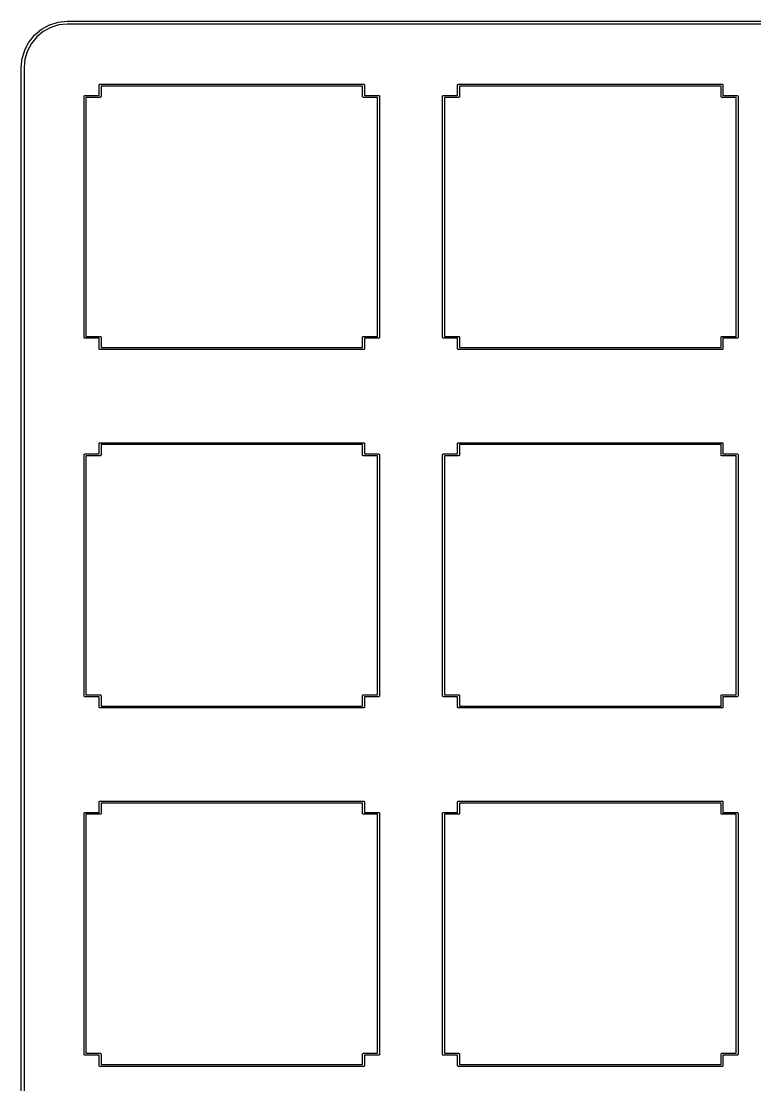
# Model space of a CAD drawing. Extents: x 1.1 to 12.4, y -4.9 to -1.1.
# Drawn here: x 1.06 to 2.594, y -3.316 to -1.091 of the extents above; entities that cross this region are included whole.
import ezdxf

# ---------------------------------------------------------------- set-up
doc = ezdxf.new("R2010")
doc.units = 0
doc.header["$MEASUREMENT"] = 0
doc.layers.add('BLACK', color=7, linetype='CONTINUOUS')

msp = doc.modelspace()

# ---------------------------------------------------------------- linework, layer by layer
at = {"layer": 'BLACK', "linetype": 'CONTINUOUS'}
for p, q in [((1.08785, -1.11917), (1.10194, -1.1075)), ((1.10548, -1.11224), (1.09183, -1.12353)), ((1.10194, -1.1075), (1.10198, -1.10748)), ((1.10198, -1.10748), (1.1022, -1.10733)), ((1.1022, -1.10733), (1.10242, -1.10718)), ((1.10242, -1.10718), (1.11852, -1.09848)), ((1.12107, -1.10381), (1.10548, -1.11224)), ((1.11852, -1.09848), (1.11855, -1.09846)), ((1.11855, -1.09846), (1.1188, -1.09836)), ((1.1188, -1.09836), (1.11905, -1.09825)), ((1.11905, -1.09825), (1.13653, -1.09284)), ((1.138, -1.09857), (1.12107, -1.10381)), ((1.13653, -1.09284), (1.13657, -1.09283)), ((1.13657, -1.09283), (1.13683, -1.09278)), ((1.13683, -1.09278), (1.13709, -1.09273)), ((1.13709, -1.09273), (1.15529, -1.09082)), ((1.15576, -1.0967), (1.138, -1.09857)), ((1.15529, -1.09082), (1.15533, -1.09081)), ((1.15533, -1.09081), (1.15546, -1.09081)), ((1.15546, -1.09081), (1.15559, -1.0908)), ((1.15559, -1.0908), (1.1561, -1.0908)), ((1.15626, -1.0967), (1.15576, -1.0967)), ((1.1561, -1.0908), (1.15611, -1.0908)), ((1.15611, -1.0908), (12.3439, -1.0908)), ((12.3436, -1.0967), (1.15626, -1.0967)), ((1.06697, -1.15039), (1.07556, -1.13423)), ((1.07556, -1.13423), (1.07558, -1.1342)), ((1.07556, -1.13423), (1.07556, -1.13423)), ((1.07556, -1.13423), (1.07556, -1.13423)), ((1.07558, -1.1342), (1.07573, -1.13398)), ((1.07573, -1.13398), (1.07588, -1.13375)), ((1.07588, -1.13375), (1.08744, -1.11957)), ((1.09183, -1.12353), (1.08063, -1.13726)), ((1.08744, -1.11957), (1.08747, -1.11954)), ((1.08747, -1.11954), (1.08766, -1.11935)), ((1.08766, -1.11935), (1.08785, -1.11917)), ((1.06146, -1.16844), (1.06675, -1.15092)), ((1.06675, -1.15092), (1.06676, -1.15088)), ((1.06675, -1.15092), (1.06675, -1.15092)), ((1.06675, -1.15092), (1.06675, -1.15092)), ((1.06676, -1.15088), (1.06686, -1.15064)), ((1.06686, -1.15064), (1.06697, -1.15039)), ((1.07232, -1.15291), (1.0672, -1.16987)), ((1.08063, -1.13726), (1.07232, -1.15291)), ((1.05956, -1.18721), (1.06135, -1.169)), ((1.06135, -1.16896), (1.06141, -1.1687)), ((1.06135, -1.169), (1.06135, -1.16896)), ((1.06135, -1.169), (1.06135, -1.169)), ((1.06135, -1.169), (1.06135, -1.169)), ((1.06141, -1.1687), (1.06146, -1.16844)), ((1.0672, -1.16987), (1.06545, -1.18764)), ((1.05955, -1.18736), (1.05956, -1.18721)), ((1.05955, -4.8125), (1.05955, -1.18736)), ((1.05956, -1.18721), (1.05956, -1.18721)), ((1.06545, -1.18764), (1.06545, -4.81249)), ((1.22247, -1.22402), (1.22258, -1.22365)), ((1.22258, -1.22365), (1.22276, -1.22331)), ((1.22276, -1.22331), (1.22301, -1.22301)), ((1.22301, -1.22301), (1.22331, -1.22276)), ((1.22331, -1.22276), (1.22365, -1.22258)), ((1.22365, -1.22258), (1.22402, -1.22247)), ((1.22402, -1.22247), (1.22431, -1.22244)), ((1.22431, -1.22244), (1.22441, -1.22243)), ((1.22441, -1.22243), (1.22451, -1.22244)), ((1.22451, -1.22244), (1.77549, -1.22244)), ((1.77549, -1.22244), (1.77559, -1.22243)), ((1.77559, -1.22243), (1.77569, -1.22244)), ((1.77569, -1.22244), (1.77598, -1.22247)), ((1.77598, -1.22247), (1.77635, -1.22258)), ((1.77635, -1.22258), (1.77669, -1.22276)), ((1.77669, -1.22276), (1.77699, -1.22301)), ((1.77699, -1.22301), (1.77724, -1.22331)), ((1.77724, -1.22331), (1.77742, -1.22365)), ((1.77742, -1.22365), (1.77753, -1.22402)), ((1.97247, -1.22402), (1.97258, -1.22365)), ((1.97258, -1.22365), (1.97276, -1.22331)), ((1.97276, -1.22331), (1.97301, -1.22301)), ((1.97301, -1.22301), (1.97331, -1.22276)), ((1.97331, -1.22276), (1.97365, -1.22258)), ((1.97365, -1.22258), (1.97402, -1.22247)), ((1.97402, -1.22247), (1.97431, -1.22244)), ((1.97431, -1.22244), (1.97441, -1.22243)), ((1.97441, -1.22243), (1.97451, -1.22244)), ((1.97451, -1.22244), (2.52549, -1.22244)), ((2.52549, -1.22244), (2.52559, -1.22243)), ((2.52559, -1.22243), (2.52569, -1.22244)), ((2.52569, -1.22244), (2.52598, -1.22247)), ((2.52598, -1.22247), (2.52635, -1.22258)), ((2.52635, -1.22258), (2.52669, -1.22276)), ((2.52669, -1.22276), (2.52699, -1.22301)), ((2.52699, -1.22301), (2.52724, -1.22331)), ((2.52724, -1.22331), (2.52742, -1.22365)), ((2.52742, -1.22365), (2.52753, -1.22402)), ((1.22243, -1.22441), (1.22247, -1.22402)), ((1.22244, -1.22451), (1.22243, -1.22441)), ((1.22244, -1.24606), (1.22244, -1.22451)), ((1.22638, -1.22638), (1.22638, -1.24794)), ((1.77362, -1.22638), (1.22638, -1.22638)), ((1.77362, -1.24794), (1.77362, -1.22638)), ((1.77753, -1.22402), (1.77757, -1.22441)), ((1.77757, -1.22441), (1.77756, -1.22451)), ((1.77756, -1.22451), (1.77756, -1.24606)), ((1.97243, -1.22441), (1.97247, -1.22402)), ((1.97244, -1.22451), (1.97243, -1.22441)), ((1.97244, -1.24606), (1.97244, -1.22451)), ((1.97638, -1.22638), (1.97638, -1.24794)), ((2.52362, -1.22638), (1.97638, -1.22638)), ((2.52362, -1.24794), (2.52362, -1.22638)), ((2.52753, -1.22402), (2.52757, -1.22441)), ((2.52757, -1.22441), (2.52756, -1.22451)), ((2.52756, -1.22451), (2.52756, -1.24606)), ((1.19094, -1.24803), (1.19097, -1.24765)), ((1.19094, -1.24813), (1.19094, -1.24803)), ((1.19094, -1.75187), (1.19094, -1.24813)), ((1.19097, -1.24765), (1.19109, -1.24727)), ((1.19109, -1.24727), (1.19127, -1.24693)), ((1.19127, -1.24693), (1.19151, -1.24663)), ((1.19151, -1.24663), (1.19181, -1.24639)), ((1.19181, -1.24639), (1.19216, -1.2462)), ((1.19216, -1.2462), (1.19253, -1.24609)), ((1.19253, -1.24609), (1.19282, -1.24606)), ((1.19282, -1.24606), (1.19291, -1.24605)), ((1.19291, -1.24605), (1.19301, -1.24606)), ((1.19301, -1.24606), (1.22244, -1.24606)), ((1.22431, -1.25), (1.19488, -1.25)), ((1.19488, -1.25), (1.19488, -1.75)), ((1.22441, -1.25001), (1.22431, -1.25)), ((1.2248, -1.24997), (1.22441, -1.25001)), ((1.22517, -1.24986), (1.2248, -1.24997)), ((1.22551, -1.24968), (1.22517, -1.24986)), ((1.22581, -1.24943), (1.22551, -1.24968)), ((1.22605, -1.24913), (1.22581, -1.24943)), ((1.22624, -1.24879), (1.22605, -1.24913)), ((1.22635, -1.24842), (1.22624, -1.24879)), ((1.22638, -1.24813), (1.22635, -1.24842)), ((1.22638, -1.24794), (1.22639, -1.24803)), ((1.22639, -1.24803), (1.22638, -1.24813)), ((1.22638, -1.24813), (1.22638, -1.24813)), ((1.77361, -1.24803), (1.77362, -1.24794)), ((1.77365, -1.24842), (1.77361, -1.24803)), ((1.77376, -1.24879), (1.77365, -1.24842)), ((1.77395, -1.24913), (1.77376, -1.24879)), ((1.77419, -1.24943), (1.77395, -1.24913)), ((1.77449, -1.24968), (1.77419, -1.24943)), ((1.77483, -1.24986), (1.77449, -1.24968)), ((1.7752, -1.24997), (1.77483, -1.24986)), ((1.77559, -1.25001), (1.7752, -1.24997)), ((1.77569, -1.25), (1.77559, -1.25001)), ((1.80512, -1.25), (1.77569, -1.25)), ((1.77756, -1.24606), (1.80699, -1.24606)), ((1.80512, -1.75), (1.80512, -1.25)), ((1.80699, -1.24606), (1.80709, -1.24605)), ((1.80709, -1.24605), (1.80718, -1.24606)), ((1.80718, -1.24606), (1.80747, -1.24609)), ((1.80747, -1.24609), (1.80784, -1.2462)), ((1.80784, -1.2462), (1.80819, -1.24639)), ((1.80819, -1.24639), (1.80849, -1.24663)), ((1.80849, -1.24663), (1.80873, -1.24693)), ((1.80873, -1.24693), (1.80891, -1.24727)), ((1.80891, -1.24727), (1.80903, -1.24765)), ((1.80903, -1.24765), (1.80906, -1.24803)), ((1.80906, -1.24803), (1.80906, -1.24813)), ((1.80906, -1.24813), (1.80906, -1.75187)), ((1.94094, -1.24803), (1.94097, -1.24765)), ((1.94094, -1.24813), (1.94094, -1.24803)), ((1.94094, -1.75187), (1.94094, -1.24813)), ((1.94097, -1.24765), (1.94109, -1.24727)), ((1.94109, -1.24727), (1.94127, -1.24693)), ((1.94127, -1.24693), (1.94151, -1.24663)), ((1.94151, -1.24663), (1.94181, -1.24639)), ((1.94181, -1.24639), (1.94216, -1.2462)), ((1.94216, -1.2462), (1.94253, -1.24609)), ((1.94253, -1.24609), (1.94282, -1.24606)), ((1.94282, -1.24606), (1.94291, -1.24605)), ((1.94291, -1.24605), (1.94301, -1.24606)), ((1.94301, -1.24606), (1.97244, -1.24606)), ((1.97431, -1.25), (1.94488, -1.25)), ((1.94488, -1.25), (1.94488, -1.75)), ((1.97441, -1.25001), (1.97431, -1.25)), ((1.9748, -1.24997), (1.97441, -1.25001)), ((1.97517, -1.24986), (1.9748, -1.24997)), ((1.97551, -1.24968), (1.97517, -1.24986)), ((1.97581, -1.24943), (1.97551, -1.24968)), ((1.97605, -1.24913), (1.97581, -1.24943)), ((1.97624, -1.24879), (1.97605, -1.24913)), ((1.97635, -1.24842), (1.97624, -1.24879)), ((1.97638, -1.24813), (1.97635, -1.24842)), ((1.97638, -1.24794), (1.97639, -1.24803)), ((1.97639, -1.24803), (1.97638, -1.24813)), ((1.97638, -1.24813), (1.97638, -1.24813)), ((2.52361, -1.24803), (2.52362, -1.24794)), ((2.52365, -1.24842), (2.52361, -1.24803)), ((2.52376, -1.24879), (2.52365, -1.24842)), ((2.52395, -1.24913), (2.52376, -1.24879)), ((2.52419, -1.24943), (2.52395, -1.24913)), ((2.52449, -1.24968), (2.52419, -1.24943)), ((2.52483, -1.24986), (2.52449, -1.24968)), ((2.5252, -1.24997), (2.52483, -1.24986)), ((2.52559, -1.25001), (2.5252, -1.24997)), ((2.52569, -1.25), (2.52559, -1.25001)), ((2.55512, -1.25), (2.52569, -1.25)), ((2.52756, -1.24606), (2.55699, -1.24606)), ((2.55512, -1.75), (2.55512, -1.25)), ((2.55699, -1.24606), (2.55709, -1.24605)), ((2.55709, -1.24605), (2.55718, -1.24606)), ((2.55718, -1.24606), (2.55747, -1.24609)), ((2.55747, -1.24609), (2.55784, -1.2462)), ((2.55784, -1.2462), (2.55819, -1.24639)), ((2.55819, -1.24639), (2.55849, -1.24663)), ((2.55849, -1.24663), (2.55873, -1.24693)), ((2.55873, -1.24693), (2.55891, -1.24727)), ((2.55891, -1.24727), (2.55903, -1.24765)), ((2.55903, -1.24765), (2.55906, -1.24803)), ((2.55906, -1.24803), (2.55906, -1.24813)), ((2.55906, -1.24813), (2.55906, -1.75187)), ((1.19094, -1.75197), (1.19094, -1.75187)), ((1.19097, -1.75235), (1.19094, -1.75197)), ((1.19109, -1.75273), (1.19097, -1.75235)), ((1.19127, -1.75307), (1.19109, -1.75273)), ((1.19151, -1.75337), (1.19127, -1.75307)), ((1.19181, -1.75361), (1.19151, -1.75337)), ((1.19216, -1.7538), (1.19181, -1.75361)), ((1.19253, -1.75391), (1.19216, -1.7538)), ((1.19282, -1.75394), (1.19253, -1.75391)), ((1.19291, -1.75395), (1.19282, -1.75394)), ((1.19301, -1.75394), (1.19291, -1.75395)), ((1.22244, -1.75394), (1.19301, -1.75394)), ((1.19488, -1.75), (1.22431, -1.75)), ((1.22244, -1.77549), (1.22244, -1.75394)), ((1.22431, -1.75), (1.22441, -1.74999)), ((1.22441, -1.74999), (1.22451, -1.75)), ((1.22451, -1.75), (1.2248, -1.75003)), ((1.2248, -1.75003), (1.22517, -1.75014)), ((1.22517, -1.75014), (1.22551, -1.75032)), ((1.22551, -1.75032), (1.22581, -1.75057)), ((1.22581, -1.75057), (1.22605, -1.75087)), ((1.22605, -1.75087), (1.22624, -1.75121)), ((1.22624, -1.75121), (1.22635, -1.75158)), ((1.22635, -1.75158), (1.22639, -1.75197)), ((1.22639, -1.75197), (1.22638, -1.75206)), ((1.22638, -1.75206), (1.22638, -1.77362)), ((1.77361, -1.75197), (1.77365, -1.75158)), ((1.77362, -1.75207), (1.77361, -1.75197)), ((1.77362, -1.77362), (1.77362, -1.75207)), ((1.77365, -1.75158), (1.77376, -1.75121)), ((1.77376, -1.75121), (1.77395, -1.75087)), ((1.77395, -1.75087), (1.77419, -1.75057)), ((1.77419, -1.75057), (1.77449, -1.75032)), ((1.77449, -1.75032), (1.77483, -1.75014)), ((1.77483, -1.75014), (1.7752, -1.75003)), ((1.7752, -1.75003), (1.77549, -1.75)), ((1.77549, -1.75), (1.77559, -1.74999)), ((1.77559, -1.74999), (1.77569, -1.75)), ((1.77569, -1.75), (1.80512, -1.75)), ((1.80699, -1.75394), (1.77756, -1.75394)), ((1.77756, -1.75394), (1.77756, -1.77549)), ((1.80709, -1.75395), (1.80699, -1.75394)), ((1.80718, -1.75394), (1.80709, -1.75395)), ((1.80747, -1.75391), (1.80718, -1.75394)), ((1.80784, -1.7538), (1.80747, -1.75391)), ((1.80819, -1.75361), (1.80784, -1.7538)), ((1.80849, -1.75337), (1.80819, -1.75361)), ((1.80873, -1.75307), (1.80849, -1.75337)), ((1.80891, -1.75273), (1.80873, -1.75307)), ((1.80903, -1.75235), (1.80891, -1.75273)), ((1.80906, -1.75197), (1.80903, -1.75235)), ((1.80906, -1.75187), (1.80906, -1.75197)), ((1.94094, -1.75197), (1.94094, -1.75187)), ((1.94097, -1.75235), (1.94094, -1.75197)), ((1.94109, -1.75273), (1.94097, -1.75235)), ((1.94127, -1.75307), (1.94109, -1.75273)), ((1.94151, -1.75337), (1.94127, -1.75307)), ((1.94181, -1.75361), (1.94151, -1.75337)), ((1.94216, -1.7538), (1.94181, -1.75361)), ((1.94253, -1.75391), (1.94216, -1.7538)), ((1.94282, -1.75394), (1.94253, -1.75391)), ((1.94291, -1.75395), (1.94282, -1.75394)), ((1.94301, -1.75394), (1.94291, -1.75395)), ((1.97244, -1.75394), (1.94301, -1.75394)), ((1.94488, -1.75), (1.97431, -1.75)), ((1.97244, -1.77549), (1.97244, -1.75394)), ((1.97431, -1.75), (1.97441, -1.74999)), ((1.97441, -1.74999), (1.97451, -1.75)), ((1.97451, -1.75), (1.9748, -1.75003)), ((1.9748, -1.75003), (1.97517, -1.75014)), ((1.97517, -1.75014), (1.97551, -1.75032)), ((1.97551, -1.75032), (1.97581, -1.75057)), ((1.97581, -1.75057), (1.97605, -1.75087)), ((1.97605, -1.75087), (1.97624, -1.75121)), ((1.97624, -1.75121), (1.97635, -1.75158)), ((1.97635, -1.75158), (1.97639, -1.75197)), ((1.97639, -1.75197), (1.97638, -1.75206)), ((1.97638, -1.75206), (1.97638, -1.77362)), ((2.52361, -1.75197), (2.52365, -1.75158)), ((2.52362, -1.75207), (2.52361, -1.75197)), ((2.52362, -1.77362), (2.52362, -1.75207)), ((2.52365, -1.75158), (2.52376, -1.75121)), ((2.52376, -1.75121), (2.52395, -1.75087)), ((2.52395, -1.75087), (2.52419, -1.75057)), ((2.52419, -1.75057), (2.52449, -1.75032)), ((2.52449, -1.75032), (2.52483, -1.75014)), ((2.52483, -1.75014), (2.5252, -1.75003)), ((2.5252, -1.75003), (2.52549, -1.75)), ((2.52549, -1.75), (2.52559, -1.74999)), ((2.52559, -1.74999), (2.52569, -1.75)), ((2.52569, -1.75), (2.55512, -1.75)), ((2.55699, -1.75394), (2.52756, -1.75394)), ((2.52756, -1.75394), (2.52756, -1.77549)), ((2.55709, -1.75395), (2.55699, -1.75394)), ((2.55718, -1.75394), (2.55709, -1.75395)), ((2.55747, -1.75391), (2.55718, -1.75394)), ((2.55784, -1.7538), (2.55747, -1.75391)), ((2.55819, -1.75361), (2.55784, -1.7538)), ((2.55849, -1.75337), (2.55819, -1.75361)), ((2.55873, -1.75307), (2.55849, -1.75337)), ((2.55891, -1.75273), (2.55873, -1.75307)), ((2.55903, -1.75235), (2.55891, -1.75273)), ((2.55906, -1.75197), (2.55903, -1.75235)), ((2.55906, -1.75187), (2.55906, -1.75197)), ((1.22243, -1.77559), (1.22244, -1.77549)), ((1.22247, -1.77598), (1.22243, -1.77559)), ((1.22258, -1.77635), (1.22247, -1.77598)), ((1.22276, -1.77669), (1.22258, -1.77635)), ((1.22301, -1.77699), (1.22276, -1.77669)), ((1.22331, -1.77724), (1.22301, -1.77699)), ((1.22365, -1.77742), (1.22331, -1.77724)), ((1.22402, -1.77753), (1.22365, -1.77742)), ((1.22431, -1.77756), (1.22402, -1.77753)), ((1.22441, -1.77757), (1.22431, -1.77756)), ((1.22451, -1.77756), (1.22441, -1.77757)), ((1.77549, -1.77756), (1.22451, -1.77756)), ((1.22638, -1.77362), (1.77362, -1.77362)), ((1.77559, -1.77757), (1.77549, -1.77756)), ((1.77569, -1.77756), (1.77559, -1.77757)), ((1.77598, -1.77753), (1.77569, -1.77756)), ((1.77635, -1.77742), (1.77598, -1.77753)), ((1.77669, -1.77724), (1.77635, -1.77742)), ((1.77699, -1.77699), (1.77669, -1.77724)), ((1.77724, -1.77669), (1.77699, -1.77699)), ((1.77742, -1.77635), (1.77724, -1.77669)), ((1.77753, -1.77598), (1.77742, -1.77635)), ((1.77757, -1.77559), (1.77753, -1.77598)), ((1.77756, -1.77549), (1.77757, -1.77559)), ((1.97243, -1.77559), (1.97244, -1.77549)), ((1.97247, -1.77598), (1.97243, -1.77559)), ((1.97258, -1.77635), (1.97247, -1.77598)), ((1.97276, -1.77669), (1.97258, -1.77635)), ((1.97301, -1.77699), (1.97276, -1.77669)), ((1.97331, -1.77724), (1.97301, -1.77699)), ((1.97365, -1.77742), (1.97331, -1.77724)), ((1.97402, -1.77753), (1.97365, -1.77742)), ((1.97431, -1.77756), (1.97402, -1.77753)), ((1.97441, -1.77757), (1.97431, -1.77756)), ((1.97451, -1.77756), (1.97441, -1.77757)), ((2.52549, -1.77756), (1.97451, -1.77756)), ((1.97638, -1.77362), (2.52362, -1.77362)), ((2.52559, -1.77757), (2.52549, -1.77756)), ((2.52569, -1.77756), (2.52559, -1.77757)), ((2.52598, -1.77753), (2.52569, -1.77756)), ((2.52635, -1.77742), (2.52598, -1.77753)), ((2.52669, -1.77724), (2.52635, -1.77742)), ((2.52699, -1.77699), (2.52669, -1.77724)), ((2.52724, -1.77669), (2.52699, -1.77699)), ((2.52742, -1.77635), (2.52724, -1.77669)), ((2.52753, -1.77598), (2.52742, -1.77635)), ((2.52757, -1.77559), (2.52753, -1.77598)), ((2.52756, -1.77549), (2.52757, -1.77559)), ((1.22243, -1.97441), (1.22247, -1.97402)), ((1.22244, -1.97451), (1.22243, -1.97441)), ((1.22244, -1.99606), (1.22244, -1.97451)), ((1.22247, -1.97402), (1.22258, -1.97365)), ((1.22258, -1.97365), (1.22276, -1.97331)), ((1.22276, -1.97331), (1.22301, -1.97301)), ((1.22301, -1.97301), (1.22331, -1.97276)), ((1.22331, -1.97276), (1.22365, -1.97258)), ((1.22365, -1.97258), (1.22402, -1.97247)), ((1.22402, -1.97247), (1.22431, -1.97244)), ((1.22431, -1.97244), (1.22441, -1.97243)), ((1.22441, -1.97243), (1.22451, -1.97244)), ((1.22451, -1.97244), (1.77549, -1.97244)), ((1.22638, -1.97638), (1.22638, -1.99794)), ((1.77362, -1.97638), (1.22638, -1.97638)), ((1.77362, -1.99794), (1.77362, -1.97638)), ((1.77549, -1.97244), (1.77559, -1.97243)), ((1.77559, -1.97243), (1.77569, -1.97244)), ((1.77569, -1.97244), (1.77598, -1.97247)), ((1.77598, -1.97247), (1.77635, -1.97258)), ((1.77635, -1.97258), (1.77669, -1.97276)), ((1.77669, -1.97276), (1.77699, -1.97301)), ((1.77699, -1.97301), (1.77724, -1.97331)), ((1.77724, -1.97331), (1.77742, -1.97365)), ((1.77742, -1.97365), (1.77753, -1.97402)), ((1.77753, -1.97402), (1.77757, -1.97441)), ((1.77757, -1.97441), (1.77756, -1.97451)), ((1.77756, -1.97451), (1.77756, -1.99606)), ((1.97243, -1.97441), (1.97247, -1.97402)), ((1.97244, -1.97451), (1.97243, -1.97441)), ((1.97244, -1.99606), (1.97244, -1.97451)), ((1.97247, -1.97402), (1.97258, -1.97365)), ((1.97258, -1.97365), (1.97276, -1.97331)), ((1.97276, -1.97331), (1.97301, -1.97301)), ((1.97301, -1.97301), (1.97331, -1.97276)), ((1.97331, -1.97276), (1.97365, -1.97258)), ((1.97365, -1.97258), (1.97402, -1.97247)), ((1.97402, -1.97247), (1.97431, -1.97244)), ((1.97431, -1.97244), (1.97441, -1.97243)), ((1.97441, -1.97243), (1.97451, -1.97244)), ((1.97451, -1.97244), (2.52549, -1.97244)), ((1.97638, -1.97638), (1.97638, -1.99794)), ((2.52362, -1.97638), (1.97638, -1.97638)), ((2.52362, -1.99794), (2.52362, -1.97638)), ((2.52549, -1.97244), (2.52559, -1.97243)), ((2.52559, -1.97243), (2.52569, -1.97244)), ((2.52569, -1.97244), (2.52598, -1.97247)), ((2.52598, -1.97247), (2.52635, -1.97258)), ((2.52635, -1.97258), (2.52669, -1.97276)), ((2.52669, -1.97276), (2.52699, -1.97301)), ((2.52699, -1.97301), (2.52724, -1.97331)), ((2.52724, -1.97331), (2.52742, -1.97365)), ((2.52742, -1.97365), (2.52753, -1.97402)), ((2.52753, -1.97402), (2.52757, -1.97441)), ((2.52757, -1.97441), (2.52756, -1.97451)), ((2.52756, -1.97451), (2.52756, -1.99606)), ((1.19094, -1.99803), (1.19097, -1.99765)), ((1.19094, -1.99813), (1.19094, -1.99803)), ((1.19094, -2.50187), (1.19094, -1.99813)), ((1.19097, -1.99765), (1.19109, -1.99727)), ((1.19109, -1.99727), (1.19127, -1.99693)), ((1.19127, -1.99693), (1.19151, -1.99663)), ((1.19151, -1.99663), (1.19181, -1.99639)), ((1.19181, -1.99639), (1.19216, -1.9962)), ((1.19216, -1.9962), (1.19253, -1.99609)), ((1.19253, -1.99609), (1.19282, -1.99606)), ((1.19282, -1.99606), (1.19291, -1.99605)), ((1.19291, -1.99605), (1.19301, -1.99606)), ((1.19301, -1.99606), (1.22244, -1.99606)), ((1.22431, -2), (1.19488, -2)), ((1.19488, -2), (1.19488, -2.5)), ((1.22441, -2.00001), (1.22431, -2)), ((1.2248, -1.99997), (1.22441, -2.00001)), ((1.22517, -1.99986), (1.2248, -1.99997)), ((1.22551, -1.99968), (1.22517, -1.99986)), ((1.22581, -1.99943), (1.22551, -1.99968)), ((1.22605, -1.99913), (1.22581, -1.99943)), ((1.22624, -1.99879), (1.22605, -1.99913)), ((1.22635, -1.99842), (1.22624, -1.99879)), ((1.22638, -1.99813), (1.22635, -1.99842)), ((1.22638, -1.99794), (1.22639, -1.99803)), ((1.22639, -1.99803), (1.22638, -1.99813)), ((1.22638, -1.99813), (1.22638, -1.99813)), ((1.77361, -1.99803), (1.77362, -1.99794)), ((1.77365, -1.99842), (1.77361, -1.99803)), ((1.77376, -1.99879), (1.77365, -1.99842)), ((1.77395, -1.99913), (1.77376, -1.99879)), ((1.77419, -1.99943), (1.77395, -1.99913)), ((1.77449, -1.99968), (1.77419, -1.99943)), ((1.77483, -1.99986), (1.77449, -1.99968)), ((1.7752, -1.99997), (1.77483, -1.99986)), ((1.77559, -2.00001), (1.7752, -1.99997)), ((1.77569, -2), (1.77559, -2.00001)), ((1.80512, -2), (1.77569, -2)), ((1.77756, -1.99606), (1.80699, -1.99606)), ((1.80512, -2.5), (1.80512, -2)), ((1.80699, -1.99606), (1.80709, -1.99605)), ((1.80709, -1.99605), (1.80718, -1.99606)), ((1.80718, -1.99606), (1.80747, -1.99609)), ((1.80747, -1.99609), (1.80784, -1.9962)), ((1.80784, -1.9962), (1.80819, -1.99639)), ((1.80819, -1.99639), (1.80849, -1.99663)), ((1.80849, -1.99663), (1.80873, -1.99693)), ((1.80873, -1.99693), (1.80891, -1.99727)), ((1.80891, -1.99727), (1.80903, -1.99765)), ((1.80903, -1.99765), (1.80906, -1.99803)), ((1.80906, -1.99803), (1.80906, -1.99813)), ((1.80906, -1.99813), (1.80906, -2.50187)), ((1.94094, -1.99803), (1.94097, -1.99765)), ((1.94094, -1.99813), (1.94094, -1.99803)), ((1.94094, -2.50187), (1.94094, -1.99813)), ((1.94097, -1.99765), (1.94109, -1.99727)), ((1.94109, -1.99727), (1.94127, -1.99693)), ((1.94127, -1.99693), (1.94151, -1.99663)), ((1.94151, -1.99663), (1.94181, -1.99639)), ((1.94181, -1.99639), (1.94216, -1.9962)), ((1.94216, -1.9962), (1.94253, -1.99609)), ((1.94253, -1.99609), (1.94282, -1.99606)), ((1.94282, -1.99606), (1.94291, -1.99605)), ((1.94291, -1.99605), (1.94301, -1.99606)), ((1.94301, -1.99606), (1.97244, -1.99606)), ((1.97431, -2), (1.94488, -2)), ((1.94488, -2), (1.94488, -2.5)), ((1.97441, -2.00001), (1.97431, -2)), ((1.9748, -1.99997), (1.97441, -2.00001)), ((1.97517, -1.99986), (1.9748, -1.99997)), ((1.97551, -1.99968), (1.97517, -1.99986)), ((1.97581, -1.99943), (1.97551, -1.99968)), ((1.97605, -1.99913), (1.97581, -1.99943)), ((1.97624, -1.99879), (1.97605, -1.99913)), ((1.97635, -1.99842), (1.97624, -1.99879)), ((1.97638, -1.99813), (1.97635, -1.99842)), ((1.97638, -1.99794), (1.97639, -1.99803)), ((1.97639, -1.99803), (1.97638, -1.99813)), ((1.97638, -1.99813), (1.97638, -1.99813)), ((2.52361, -1.99803), (2.52362, -1.99794)), ((2.52365, -1.99842), (2.52361, -1.99803)), ((2.52376, -1.99879), (2.52365, -1.99842)), ((2.52395, -1.99913), (2.52376, -1.99879)), ((2.52419, -1.99943), (2.52395, -1.99913)), ((2.52449, -1.99968), (2.52419, -1.99943)), ((2.52483, -1.99986), (2.52449, -1.99968)), ((2.5252, -1.99997), (2.52483, -1.99986)), ((2.52559, -2.00001), (2.5252, -1.99997)), ((2.52569, -2), (2.52559, -2.00001)), ((2.55512, -2), (2.52569, -2)), ((2.52756, -1.99606), (2.55699, -1.99606)), ((2.55512, -2.5), (2.55512, -2)), ((2.55699, -1.99606), (2.55709, -1.99605)), ((2.55709, -1.99605), (2.55718, -1.99606)), ((2.55718, -1.99606), (2.55747, -1.99609)), ((2.55747, -1.99609), (2.55784, -1.9962)), ((2.55784, -1.9962), (2.55819, -1.99639)), ((2.55819, -1.99639), (2.55849, -1.99663)), ((2.55849, -1.99663), (2.55873, -1.99693)), ((2.55873, -1.99693), (2.55891, -1.99727)), ((2.55891, -1.99727), (2.55903, -1.99765)), ((2.55903, -1.99765), (2.55906, -1.99803)), ((2.55906, -1.99803), (2.55906, -1.99813)), ((2.55906, -1.99813), (2.55906, -2.50187)), ((1.19094, -2.50197), (1.19094, -2.50187)), ((1.19097, -2.50235), (1.19094, -2.50197)), ((1.19109, -2.50273), (1.19097, -2.50235)), ((1.19127, -2.50307), (1.19109, -2.50273)), ((1.19151, -2.50337), (1.19127, -2.50307)), ((1.19181, -2.50361), (1.19151, -2.50337)), ((1.19216, -2.5038), (1.19181, -2.50361)), ((1.19253, -2.50391), (1.19216, -2.5038)), ((1.19282, -2.50394), (1.19253, -2.50391)), ((1.19291, -2.50395), (1.19282, -2.50394)), ((1.19301, -2.50394), (1.19291, -2.50395)), ((1.22244, -2.50394), (1.19301, -2.50394)), ((1.19488, -2.5), (1.22431, -2.5)), ((1.22244, -2.52549), (1.22244, -2.50394)), ((1.22431, -2.5), (1.22441, -2.49999)), ((1.22441, -2.49999), (1.22451, -2.5)), ((1.22451, -2.5), (1.2248, -2.50003)), ((1.2248, -2.50003), (1.22517, -2.50014)), ((1.22517, -2.50014), (1.22551, -2.50032)), ((1.22551, -2.50032), (1.22581, -2.50057)), ((1.22581, -2.50057), (1.22605, -2.50087)), ((1.22605, -2.50087), (1.22624, -2.50121)), ((1.22624, -2.50121), (1.22635, -2.50158)), ((1.22635, -2.50158), (1.22639, -2.50197)), ((1.22639, -2.50197), (1.22638, -2.50206)), ((1.22638, -2.50206), (1.22638, -2.52362)), ((1.77361, -2.50197), (1.77365, -2.50158)), ((1.77362, -2.50207), (1.77361, -2.50197)), ((1.77362, -2.52362), (1.77362, -2.50207)), ((1.77365, -2.50158), (1.77376, -2.50121)), ((1.77376, -2.50121), (1.77395, -2.50087)), ((1.77395, -2.50087), (1.77419, -2.50057)), ((1.77419, -2.50057), (1.77449, -2.50032)), ((1.77449, -2.50032), (1.77483, -2.50014)), ((1.77483, -2.50014), (1.7752, -2.50003)), ((1.7752, -2.50003), (1.77549, -2.5)), ((1.77549, -2.5), (1.77559, -2.49999)), ((1.77559, -2.49999), (1.77569, -2.5)), ((1.77569, -2.5), (1.80512, -2.5)), ((1.80699, -2.50394), (1.77756, -2.50394)), ((1.77756, -2.50394), (1.77756, -2.52549)), ((1.80709, -2.50395), (1.80699, -2.50394)), ((1.80718, -2.50394), (1.80709, -2.50395)), ((1.80747, -2.50391), (1.80718, -2.50394)), ((1.80784, -2.5038), (1.80747, -2.50391)), ((1.80819, -2.50361), (1.80784, -2.5038)), ((1.80849, -2.50337), (1.80819, -2.50361)), ((1.80873, -2.50307), (1.80849, -2.50337)), ((1.80891, -2.50273), (1.80873, -2.50307)), ((1.80903, -2.50235), (1.80891, -2.50273)), ((1.80906, -2.50197), (1.80903, -2.50235)), ((1.80906, -2.50187), (1.80906, -2.50197)), ((1.94094, -2.50197), (1.94094, -2.50187)), ((1.94097, -2.50235), (1.94094, -2.50197)), ((1.94109, -2.50273), (1.94097, -2.50235)), ((1.94127, -2.50307), (1.94109, -2.50273)), ((1.94151, -2.50337), (1.94127, -2.50307)), ((1.94181, -2.50361), (1.94151, -2.50337)), ((1.94216, -2.5038), (1.94181, -2.50361)), ((1.94253, -2.50391), (1.94216, -2.5038)), ((1.94282, -2.50394), (1.94253, -2.50391)), ((1.94291, -2.50395), (1.94282, -2.50394)), ((1.94301, -2.50394), (1.94291, -2.50395)), ((1.97244, -2.50394), (1.94301, -2.50394)), ((1.94488, -2.5), (1.97431, -2.5)), ((1.97244, -2.52549), (1.97244, -2.50394)), ((1.97431, -2.5), (1.97441, -2.49999)), ((1.97441, -2.49999), (1.97451, -2.5)), ((1.97451, -2.5), (1.9748, -2.50003)), ((1.9748, -2.50003), (1.97517, -2.50014)), ((1.97517, -2.50014), (1.97551, -2.50032)), ((1.97551, -2.50032), (1.97581, -2.50057)), ((1.97581, -2.50057), (1.97605, -2.50087)), ((1.97605, -2.50087), (1.97624, -2.50121)), ((1.97624, -2.50121), (1.97635, -2.50158)), ((1.97635, -2.50158), (1.97639, -2.50197)), ((1.97639, -2.50197), (1.97638, -2.50206)), ((1.97638, -2.50206), (1.97638, -2.52362)), ((2.52361, -2.50197), (2.52365, -2.50158)), ((2.52362, -2.50207), (2.52361, -2.50197)), ((2.52362, -2.52362), (2.52362, -2.50207)), ((2.52365, -2.50158), (2.52376, -2.50121)), ((2.52376, -2.50121), (2.52395, -2.50087)), ((2.52395, -2.50087), (2.52419, -2.50057)), ((2.52419, -2.50057), (2.52449, -2.50032)), ((2.52449, -2.50032), (2.52483, -2.50014)), ((2.52483, -2.50014), (2.5252, -2.50003)), ((2.5252, -2.50003), (2.52549, -2.5)), ((2.52549, -2.5), (2.52559, -2.49999)), ((2.52559, -2.49999), (2.52569, -2.5)), ((2.52569, -2.5), (2.55512, -2.5)), ((2.55699, -2.50394), (2.52756, -2.50394)), ((2.52756, -2.50394), (2.52756, -2.52549)), ((2.55709, -2.50395), (2.55699, -2.50394)), ((2.55718, -2.50394), (2.55709, -2.50395)), ((2.55747, -2.50391), (2.55718, -2.50394)), ((2.55784, -2.5038), (2.55747, -2.50391)), ((2.55819, -2.50361), (2.55784, -2.5038)), ((2.55849, -2.50337), (2.55819, -2.50361)), ((2.55873, -2.50307), (2.55849, -2.50337)), ((2.55891, -2.50273), (2.55873, -2.50307)), ((2.55903, -2.50235), (2.55891, -2.50273)), ((2.55906, -2.50197), (2.55903, -2.50235)), ((2.55906, -2.50187), (2.55906, -2.50197)), ((1.22243, -2.52559), (1.22244, -2.52549)), ((1.22247, -2.52598), (1.22243, -2.52559)), ((1.22258, -2.52635), (1.22247, -2.52598)), ((1.22276, -2.52669), (1.22258, -2.52635)), ((1.22301, -2.52699), (1.22276, -2.52669)), ((1.22331, -2.52724), (1.22301, -2.52699)), ((1.22365, -2.52742), (1.22331, -2.52724)), ((1.22402, -2.52753), (1.22365, -2.52742)), ((1.22431, -2.52756), (1.22402, -2.52753)), ((1.22441, -2.52757), (1.22431, -2.52756)), ((1.22451, -2.52756), (1.22441, -2.52757)), ((1.77549, -2.52756), (1.22451, -2.52756)), ((1.22638, -2.52362), (1.77362, -2.52362)), ((1.77559, -2.52757), (1.77549, -2.52756)), ((1.77569, -2.52756), (1.77559, -2.52757)), ((1.77598, -2.52753), (1.77569, -2.52756)), ((1.77635, -2.52742), (1.77598, -2.52753)), ((1.77669, -2.52724), (1.77635, -2.52742)), ((1.77699, -2.52699), (1.77669, -2.52724)), ((1.77724, -2.52669), (1.77699, -2.52699)), ((1.77742, -2.52635), (1.77724, -2.52669)), ((1.77753, -2.52598), (1.77742, -2.52635)), ((1.77757, -2.52559), (1.77753, -2.52598)), ((1.77756, -2.52549), (1.77757, -2.52559)), ((1.97243, -2.52559), (1.97244, -2.52549)), ((1.97247, -2.52598), (1.97243, -2.52559)), ((1.97258, -2.52635), (1.97247, -2.52598)), ((1.97276, -2.52669), (1.97258, -2.52635)), ((1.97301, -2.52699), (1.97276, -2.52669)), ((1.97331, -2.52724), (1.97301, -2.52699)), ((1.97365, -2.52742), (1.97331, -2.52724)), ((1.97402, -2.52753), (1.97365, -2.52742)), ((1.97431, -2.52756), (1.97402, -2.52753)), ((1.97441, -2.52757), (1.97431, -2.52756)), ((1.97451, -2.52756), (1.97441, -2.52757)), ((2.52549, -2.52756), (1.97451, -2.52756)), ((1.97638, -2.52362), (2.52362, -2.52362)), ((2.52559, -2.52757), (2.52549, -2.52756)), ((2.52569, -2.52756), (2.52559, -2.52757)), ((2.52598, -2.52753), (2.52569, -2.52756)), ((2.52635, -2.52742), (2.52598, -2.52753)), ((2.52669, -2.52724), (2.52635, -2.52742)), ((2.52699, -2.52699), (2.52669, -2.52724)), ((2.52724, -2.52669), (2.52699, -2.52699)), ((2.52742, -2.52635), (2.52724, -2.52669)), ((2.52753, -2.52598), (2.52742, -2.52635)), ((2.52757, -2.52559), (2.52753, -2.52598)), ((2.52756, -2.52549), (2.52757, -2.52559)), ((1.22243, -2.72441), (1.22247, -2.72402)), ((1.22244, -2.72451), (1.22243, -2.72441)), ((1.22244, -2.74606), (1.22244, -2.72451)), ((1.22247, -2.72402), (1.22258, -2.72365)), ((1.22258, -2.72365), (1.22276, -2.72331)), ((1.22276, -2.72331), (1.22301, -2.72301)), ((1.22301, -2.72301), (1.22331, -2.72276)), ((1.22331, -2.72276), (1.22365, -2.72258)), ((1.22365, -2.72258), (1.22402, -2.72247)), ((1.22402, -2.72247), (1.22431, -2.72244)), ((1.22431, -2.72244), (1.22441, -2.72243)), ((1.22441, -2.72243), (1.22451, -2.72244)), ((1.22451, -2.72244), (1.77549, -2.72244)), ((1.22638, -2.72638), (1.22638, -2.74794)), ((1.77362, -2.72638), (1.22638, -2.72638)), ((1.77362, -2.74794), (1.77362, -2.72638)), ((1.77549, -2.72244), (1.77559, -2.72243)), ((1.77559, -2.72243), (1.77569, -2.72244)), ((1.77569, -2.72244), (1.77598, -2.72247)), ((1.77598, -2.72247), (1.77635, -2.72258)), ((1.77635, -2.72258), (1.77669, -2.72276)), ((1.77669, -2.72276), (1.77699, -2.72301)), ((1.77699, -2.72301), (1.77724, -2.72331)), ((1.77724, -2.72331), (1.77742, -2.72365)), ((1.77742, -2.72365), (1.77753, -2.72402)), ((1.77753, -2.72402), (1.77757, -2.72441)), ((1.77757, -2.72441), (1.77756, -2.72451)), ((1.77756, -2.72451), (1.77756, -2.74606)), ((1.97243, -2.72441), (1.97247, -2.72402)), ((1.97244, -2.72451), (1.97243, -2.72441)), ((1.97244, -2.74606), (1.97244, -2.72451)), ((1.97247, -2.72402), (1.97258, -2.72365)), ((1.97258, -2.72365), (1.97276, -2.72331)), ((1.97276, -2.72331), (1.97301, -2.72301)), ((1.97301, -2.72301), (1.97331, -2.72276)), ((1.97331, -2.72276), (1.97365, -2.72258)), ((1.97365, -2.72258), (1.97402, -2.72247)), ((1.97402, -2.72247), (1.97431, -2.72244)), ((1.97431, -2.72244), (1.97441, -2.72243)), ((1.97441, -2.72243), (1.97451, -2.72244)), ((1.97451, -2.72244), (2.52549, -2.72244)), ((1.97638, -2.72638), (1.97638, -2.74794)), ((2.52362, -2.72638), (1.97638, -2.72638)), ((2.52362, -2.74794), (2.52362, -2.72638)), ((2.52549, -2.72244), (2.52559, -2.72243)), ((2.52559, -2.72243), (2.52569, -2.72244)), ((2.52569, -2.72244), (2.52598, -2.72247)), ((2.52598, -2.72247), (2.52635, -2.72258)), ((2.52635, -2.72258), (2.52669, -2.72276)), ((2.52669, -2.72276), (2.52699, -2.72301)), ((2.52699, -2.72301), (2.52724, -2.72331)), ((2.52724, -2.72331), (2.52742, -2.72365)), ((2.52742, -2.72365), (2.52753, -2.72402)), ((2.52753, -2.72402), (2.52757, -2.72441)), ((2.52757, -2.72441), (2.52756, -2.72451)), ((2.52756, -2.72451), (2.52756, -2.74606)), ((1.19094, -2.74803), (1.19097, -2.74765)), ((1.19094, -2.74813), (1.19094, -2.74803)), ((1.19094, -3.25187), (1.19094, -2.74813)), ((1.19097, -2.74765), (1.19109, -2.74727)), ((1.19109, -2.74727), (1.19127, -2.74693)), ((1.19127, -2.74693), (1.19151, -2.74663)), ((1.19151, -2.74663), (1.19181, -2.74639)), ((1.19181, -2.74639), (1.19216, -2.7462)), ((1.19216, -2.7462), (1.19253, -2.74609)), ((1.19253, -2.74609), (1.19282, -2.74606)), ((1.19282, -2.74606), (1.19291, -2.74605)), ((1.19291, -2.74605), (1.19301, -2.74606)), ((1.19301, -2.74606), (1.22244, -2.74606)), ((1.22431, -2.75), (1.19488, -2.75)), ((1.19488, -2.75), (1.19488, -3.25)), ((1.22441, -2.75001), (1.22431, -2.75)), ((1.2248, -2.74997), (1.22441, -2.75001)), ((1.22517, -2.74986), (1.2248, -2.74997)), ((1.22551, -2.74968), (1.22517, -2.74986)), ((1.22581, -2.74943), (1.22551, -2.74968)), ((1.22605, -2.74913), (1.22581, -2.74943)), ((1.22624, -2.74879), (1.22605, -2.74913)), ((1.22635, -2.74842), (1.22624, -2.74879)), ((1.22638, -2.74813), (1.22635, -2.74842)), ((1.22638, -2.74794), (1.22639, -2.74803)), ((1.22639, -2.74803), (1.22638, -2.74813)), ((1.22638, -2.74813), (1.22638, -2.74813)), ((1.77361, -2.74803), (1.77362, -2.74794)), ((1.77365, -2.74842), (1.77361, -2.74803)), ((1.77376, -2.74879), (1.77365, -2.74842)), ((1.77395, -2.74913), (1.77376, -2.74879)), ((1.77419, -2.74943), (1.77395, -2.74913)), ((1.77449, -2.74968), (1.77419, -2.74943)), ((1.77483, -2.74986), (1.77449, -2.74968)), ((1.7752, -2.74997), (1.77483, -2.74986)), ((1.77559, -2.75001), (1.7752, -2.74997)), ((1.77569, -2.75), (1.77559, -2.75001)), ((1.80512, -2.75), (1.77569, -2.75)), ((1.77756, -2.74606), (1.80699, -2.74606)), ((1.80512, -3.25), (1.80512, -2.75)), ((1.80699, -2.74606), (1.80709, -2.74605)), ((1.80709, -2.74605), (1.80718, -2.74606)), ((1.80718, -2.74606), (1.80747, -2.74609)), ((1.80747, -2.74609), (1.80784, -2.7462)), ((1.80784, -2.7462), (1.80819, -2.74639)), ((1.80819, -2.74639), (1.80849, -2.74663)), ((1.80849, -2.74663), (1.80873, -2.74693)), ((1.80873, -2.74693), (1.80891, -2.74727)), ((1.80891, -2.74727), (1.80903, -2.74765)), ((1.80903, -2.74765), (1.80906, -2.74803)), ((1.80906, -2.74803), (1.80906, -2.74813)), ((1.80906, -2.74813), (1.80906, -3.25187)), ((1.94094, -2.74803), (1.94097, -2.74765)), ((1.94094, -2.74813), (1.94094, -2.74803)), ((1.94094, -3.25187), (1.94094, -2.74813)), ((1.94097, -2.74765), (1.94109, -2.74727)), ((1.94109, -2.74727), (1.94127, -2.74693)), ((1.94127, -2.74693), (1.94151, -2.74663)), ((1.94151, -2.74663), (1.94181, -2.74639)), ((1.94181, -2.74639), (1.94216, -2.7462)), ((1.94216, -2.7462), (1.94253, -2.74609)), ((1.94253, -2.74609), (1.94282, -2.74606)), ((1.94282, -2.74606), (1.94291, -2.74605)), ((1.94291, -2.74605), (1.94301, -2.74606)), ((1.94301, -2.74606), (1.97244, -2.74606)), ((1.97431, -2.75), (1.94488, -2.75)), ((1.94488, -2.75), (1.94488, -3.25)), ((1.97441, -2.75001), (1.97431, -2.75)), ((1.9748, -2.74997), (1.97441, -2.75001)), ((1.97517, -2.74986), (1.9748, -2.74997)), ((1.97551, -2.74968), (1.97517, -2.74986)), ((1.97581, -2.74943), (1.97551, -2.74968)), ((1.97605, -2.74913), (1.97581, -2.74943)), ((1.97624, -2.74879), (1.97605, -2.74913)), ((1.97635, -2.74842), (1.97624, -2.74879)), ((1.97638, -2.74813), (1.97635, -2.74842)), ((1.97638, -2.74794), (1.97639, -2.74803)), ((1.97639, -2.74803), (1.97638, -2.74813)), ((1.97638, -2.74813), (1.97638, -2.74813)), ((2.52361, -2.74803), (2.52362, -2.74794)), ((2.52365, -2.74842), (2.52361, -2.74803)), ((2.52376, -2.74879), (2.52365, -2.74842)), ((2.52395, -2.74913), (2.52376, -2.74879)), ((2.52419, -2.74943), (2.52395, -2.74913)), ((2.52449, -2.74968), (2.52419, -2.74943)), ((2.52483, -2.74986), (2.52449, -2.74968)), ((2.5252, -2.74997), (2.52483, -2.74986)), ((2.52559, -2.75001), (2.5252, -2.74997)), ((2.52569, -2.75), (2.52559, -2.75001)), ((2.55512, -2.75), (2.52569, -2.75)), ((2.52756, -2.74606), (2.55699, -2.74606)), ((2.55512, -3.25), (2.55512, -2.75)), ((2.55699, -2.74606), (2.55709, -2.74605)), ((2.55709, -2.74605), (2.55718, -2.74606)), ((2.55718, -2.74606), (2.55747, -2.74609)), ((2.55747, -2.74609), (2.55784, -2.7462)), ((2.55784, -2.7462), (2.55819, -2.74639)), ((2.55819, -2.74639), (2.55849, -2.74663)), ((2.55849, -2.74663), (2.55873, -2.74693)), ((2.55873, -2.74693), (2.55891, -2.74727)), ((2.55891, -2.74727), (2.55903, -2.74765)), ((2.55903, -2.74765), (2.55906, -2.74803)), ((2.55906, -2.74803), (2.55906, -2.74813)), ((2.55906, -2.74813), (2.55906, -3.25187)), ((1.19094, -3.25197), (1.19094, -3.25187)), ((1.19097, -3.25235), (1.19094, -3.25197)), ((1.19109, -3.25273), (1.19097, -3.25235)), ((1.19127, -3.25307), (1.19109, -3.25273)), ((1.19151, -3.25337), (1.19127, -3.25307)), ((1.19181, -3.25361), (1.19151, -3.25337)), ((1.19216, -3.2538), (1.19181, -3.25361)), ((1.19253, -3.25391), (1.19216, -3.2538)), ((1.19282, -3.25394), (1.19253, -3.25391)), ((1.19291, -3.25395), (1.19282, -3.25394)), ((1.19301, -3.25394), (1.19291, -3.25395)), ((1.22244, -3.25394), (1.19301, -3.25394)), ((1.19488, -3.25), (1.22431, -3.25)), ((1.22244, -3.27549), (1.22244, -3.25394)), ((1.22431, -3.25), (1.22441, -3.24999)), ((1.22441, -3.24999), (1.22451, -3.25)), ((1.22451, -3.25), (1.2248, -3.25003)), ((1.2248, -3.25003), (1.22517, -3.25014)), ((1.22517, -3.25014), (1.22551, -3.25032)), ((1.22551, -3.25032), (1.22581, -3.25057)), ((1.22581, -3.25057), (1.22605, -3.25087)), ((1.22605, -3.25087), (1.22624, -3.25121)), ((1.22624, -3.25121), (1.22635, -3.25158)), ((1.22635, -3.25158), (1.22639, -3.25197)), ((1.22639, -3.25197), (1.22638, -3.25206)), ((1.22638, -3.25206), (1.22638, -3.27362)), ((1.77361, -3.25197), (1.77365, -3.25158)), ((1.77362, -3.25207), (1.77361, -3.25197)), ((1.77362, -3.27362), (1.77362, -3.25207)), ((1.77365, -3.25158), (1.77376, -3.25121)), ((1.77376, -3.25121), (1.77395, -3.25087)), ((1.77395, -3.25087), (1.77419, -3.25057)), ((1.77419, -3.25057), (1.77449, -3.25032)), ((1.77449, -3.25032), (1.77483, -3.25014)), ((1.77483, -3.25014), (1.7752, -3.25003)), ((1.7752, -3.25003), (1.77549, -3.25)), ((1.77549, -3.25), (1.77559, -3.24999)), ((1.77559, -3.24999), (1.77569, -3.25)), ((1.77569, -3.25), (1.80512, -3.25)), ((1.80699, -3.25394), (1.77756, -3.25394)), ((1.77756, -3.25394), (1.77756, -3.27549)), ((1.80709, -3.25395), (1.80699, -3.25394)), ((1.80718, -3.25394), (1.80709, -3.25395)), ((1.80747, -3.25391), (1.80718, -3.25394)), ((1.80784, -3.2538), (1.80747, -3.25391)), ((1.80819, -3.25361), (1.80784, -3.2538)), ((1.80849, -3.25337), (1.80819, -3.25361)), ((1.80873, -3.25307), (1.80849, -3.25337)), ((1.80891, -3.25273), (1.80873, -3.25307)), ((1.80903, -3.25235), (1.80891, -3.25273)), ((1.80906, -3.25197), (1.80903, -3.25235)), ((1.80906, -3.25187), (1.80906, -3.25197)), ((1.94094, -3.25197), (1.94094, -3.25187)), ((1.94097, -3.25235), (1.94094, -3.25197)), ((1.94109, -3.25273), (1.94097, -3.25235)), ((1.94127, -3.25307), (1.94109, -3.25273)), ((1.94151, -3.25337), (1.94127, -3.25307)), ((1.94181, -3.25361), (1.94151, -3.25337)), ((1.94216, -3.2538), (1.94181, -3.25361)), ((1.94253, -3.25391), (1.94216, -3.2538)), ((1.94282, -3.25394), (1.94253, -3.25391)), ((1.94291, -3.25395), (1.94282, -3.25394)), ((1.94301, -3.25394), (1.94291, -3.25395)), ((1.97244, -3.25394), (1.94301, -3.25394)), ((1.94488, -3.25), (1.97431, -3.25)), ((1.97244, -3.27549), (1.97244, -3.25394)), ((1.97431, -3.25), (1.97441, -3.24999)), ((1.97441, -3.24999), (1.97451, -3.25)), ((1.97451, -3.25), (1.9748, -3.25003)), ((1.9748, -3.25003), (1.97517, -3.25014)), ((1.97517, -3.25014), (1.97551, -3.25032)), ((1.97551, -3.25032), (1.97581, -3.25057)), ((1.97581, -3.25057), (1.97605, -3.25087)), ((1.97605, -3.25087), (1.97624, -3.25121)), ((1.97624, -3.25121), (1.97635, -3.25158)), ((1.97635, -3.25158), (1.97639, -3.25197)), ((1.97639, -3.25197), (1.97638, -3.25206)), ((1.97638, -3.25206), (1.97638, -3.27362)), ((2.52361, -3.25197), (2.52365, -3.25158)), ((2.52362, -3.25207), (2.52361, -3.25197)), ((2.52362, -3.27362), (2.52362, -3.25207)), ((2.52365, -3.25158), (2.52376, -3.25121)), ((2.52376, -3.25121), (2.52395, -3.25087)), ((2.52395, -3.25087), (2.52419, -3.25057)), ((2.52419, -3.25057), (2.52449, -3.25032)), ((2.52449, -3.25032), (2.52483, -3.25014)), ((2.52483, -3.25014), (2.5252, -3.25003)), ((2.5252, -3.25003), (2.52549, -3.25)), ((2.52549, -3.25), (2.52559, -3.24999)), ((2.52559, -3.24999), (2.52569, -3.25)), ((2.52569, -3.25), (2.55512, -3.25)), ((2.55699, -3.25394), (2.52756, -3.25394)), ((2.52756, -3.25394), (2.52756, -3.27549)), ((2.55709, -3.25395), (2.55699, -3.25394)), ((2.55718, -3.25394), (2.55709, -3.25395)), ((2.55747, -3.25391), (2.55718, -3.25394)), ((2.55784, -3.2538), (2.55747, -3.25391)), ((2.55819, -3.25361), (2.55784, -3.2538)), ((2.55849, -3.25337), (2.55819, -3.25361)), ((2.55873, -3.25307), (2.55849, -3.25337)), ((2.55891, -3.25273), (2.55873, -3.25307)), ((2.55903, -3.25235), (2.55891, -3.25273)), ((2.55906, -3.25197), (2.55903, -3.25235)), ((2.55906, -3.25187), (2.55906, -3.25197)), ((1.22243, -3.27559), (1.22244, -3.27549)), ((1.22247, -3.27598), (1.22243, -3.27559)), ((1.22258, -3.27635), (1.22247, -3.27598)), ((1.22276, -3.27669), (1.22258, -3.27635)), ((1.22301, -3.27699), (1.22276, -3.27669)), ((1.22331, -3.27724), (1.22301, -3.27699)), ((1.22365, -3.27742), (1.22331, -3.27724)), ((1.22402, -3.27753), (1.22365, -3.27742)), ((1.22431, -3.27756), (1.22402, -3.27753)), ((1.22441, -3.27757), (1.22431, -3.27756)), ((1.22451, -3.27756), (1.22441, -3.27757)), ((1.77549, -3.27756), (1.22451, -3.27756)), ((1.22638, -3.27362), (1.77362, -3.27362)), ((1.77559, -3.27757), (1.77549, -3.27756)), ((1.77569, -3.27756), (1.77559, -3.27757)), ((1.77598, -3.27753), (1.77569, -3.27756)), ((1.77635, -3.27742), (1.77598, -3.27753)), ((1.77669, -3.27724), (1.77635, -3.27742)), ((1.77699, -3.27699), (1.77669, -3.27724)), ((1.77724, -3.27669), (1.77699, -3.27699)), ((1.77742, -3.27635), (1.77724, -3.27669)), ((1.77753, -3.27598), (1.77742, -3.27635)), ((1.77757, -3.27559), (1.77753, -3.27598)), ((1.77756, -3.27549), (1.77757, -3.27559)), ((1.97243, -3.27559), (1.97244, -3.27549)), ((1.97247, -3.27598), (1.97243, -3.27559)), ((1.97258, -3.27635), (1.97247, -3.27598)), ((1.97276, -3.27669), (1.97258, -3.27635)), ((1.97301, -3.27699), (1.97276, -3.27669)), ((1.97331, -3.27724), (1.97301, -3.27699)), ((1.97365, -3.27742), (1.97331, -3.27724)), ((1.97402, -3.27753), (1.97365, -3.27742)), ((1.97431, -3.27756), (1.97402, -3.27753)), ((1.97441, -3.27757), (1.97431, -3.27756)), ((1.97451, -3.27756), (1.97441, -3.27757)), ((2.52549, -3.27756), (1.97451, -3.27756)), ((1.97638, -3.27362), (2.52362, -3.27362)), ((2.52559, -3.27757), (2.52549, -3.27756)), ((2.52569, -3.27756), (2.52559, -3.27757)), ((2.52598, -3.27753), (2.52569, -3.27756)), ((2.52635, -3.27742), (2.52598, -3.27753)), ((2.52669, -3.27724), (2.52635, -3.27742)), ((2.52699, -3.27699), (2.52669, -3.27724)), ((2.52724, -3.27669), (2.52699, -3.27699)), ((2.52742, -3.27635), (2.52724, -3.27669)), ((2.52753, -3.27598), (2.52742, -3.27635)), ((2.52757, -3.27559), (2.52753, -3.27598)), ((2.52756, -3.27549), (2.52757, -3.27559))]:
    msp.add_line(p, q, dxfattribs=at)

doc.saveas('drawing.dxf')
